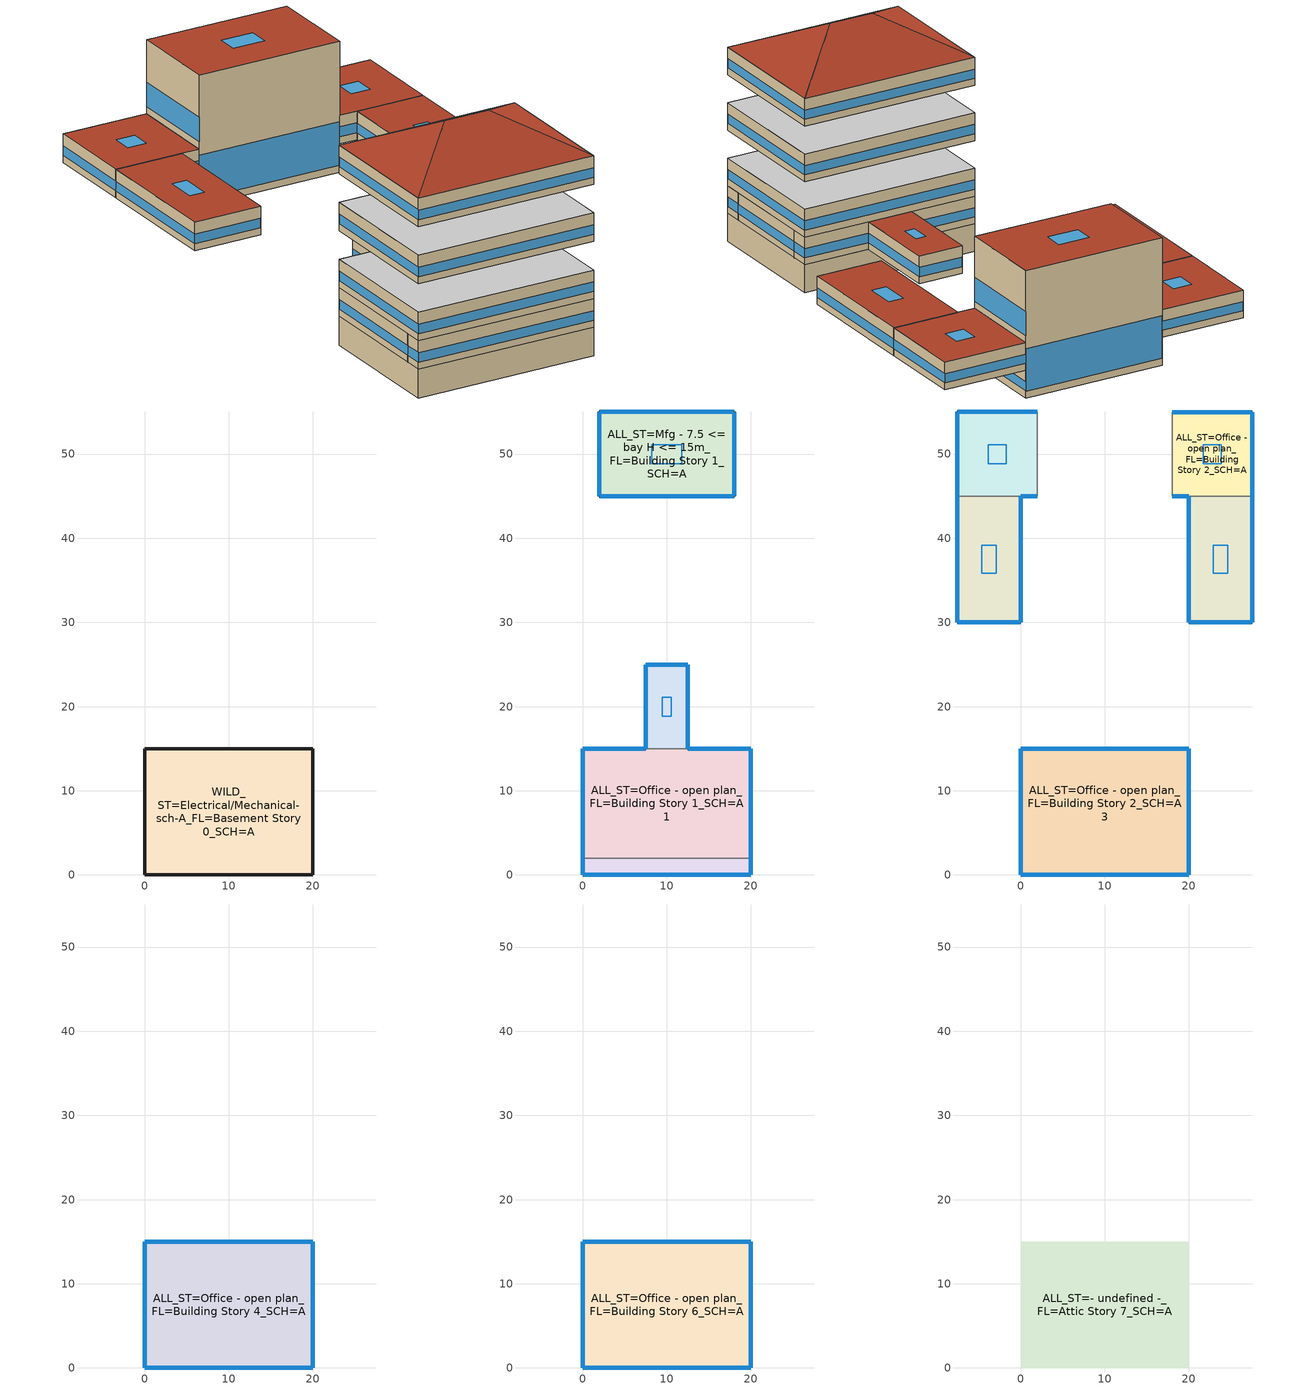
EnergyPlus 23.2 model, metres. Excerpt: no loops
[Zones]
WILD_ST=Electrical/Mechanical-sch-A_FL=Basement Story 0_SCH=A
 floor foundation (BTAP-Grnd-Floor-Mass:U-0.757_std): 20,15 20,0 0,0 0,15 z-3.05
 wall foundation (BTAP-Grnd-Wall-Mass:U-0.284_std): 0,0 20,0 20,15 0,15 0,0 z-3.05:0
ALL_ST=Mfg - 7.5 <= bay H <= 15m_FL=Building Story 1_SCH=A
 floor foundation (BTAP-Grnd-Floor-Mass:U-0.757_std): 18,55 18,45 2,45 2,55 z0
 wall outside (BTAP-Ext-Wall-Mass:U-0.21): 2,45 18,45 / 18,55 2,55 z0:14; 2,55 2,45 / 18,45 18,55 z0:3.05; 2,55 2,45 / 18,45 18,55 z6.1:14
 wall to ALL_ST=Office - open plan_FL=Building Story 2_SCH=A 1 (BTAP-Int-Wall): 2,55 2,45 z3.05:6.1
 wall to ALL_ST=Office - open plan_FL=Building Story 2_SCH=A (BTAP-Int-Wall): 18,45 18,55 z3.05:6.1
 window (BTAP-Ext-FixedWindow:U=0.220 SHGC=0.600): 2.03,45 17.97,45 / 17.97,55 2.03,55 z0.76:5.44; 2,54.97 2,45.03 / 18,45.03 18,54.97 z0.76:1.78; 2,54.97 2,45.03 / 18,45.03 18,54.97 z6.86:9.5
 roof outside (BTAP-Ext-Roof-Metal:U-0.162): 18,45 18,55 2,55 2,45 z14
 skylight (BTAP-Ext-Skylights:U=0.220 SHGC=0.600): 11.79,48.88 11.79,51.12 8.21,51.12 8.21,48.88 z14
ALL_ST=Office - open plan_FL=Building Story 1_SCH=A
 floor foundation (BTAP-Grnd-Floor-Mass:U-0.757_std): 12.5,25 12.5,15 7.5,15 7.5,25 z0
 wall outside (BTAP-Ext-Wall-Mass:U-0.21): 12.5,15 12.5,25 7.5,25 7.5,15 z0:3.05
 wall to ALL_ST=Office - open plan_FL=Building Story 1_SCH=A 1 (BTAP-Int-Wall): 7.5,15 12.5,15 z0:3.05
 window (BTAP-Ext-FixedWindow:U=0.220 SHGC=0.600): 12.5,15.03 12.5,24.97 / 7.5,24.97 7.5,15.03 z0.76:1.78; 12.47,25 7.53,25 z0.76:1.79
 roof outside (BTAP-Ext-Roof-Metal:U-0.162): 12.5,15 12.5,25 7.5,25 7.5,15 z3.05
 skylight (BTAP-Ext-Skylights:U=0.220 SHGC=0.600): 10.56,18.88 10.56,21.12 9.44,21.12 9.44,18.88 z3.05
ALL_ST=Office - open plan_FL=Building Story 1_SCH=A 1
 floor to WILD_ST=Electrical/Mechanical-sch-A_FL=Basement Story 0_SCH=A (BTAP-Int-Floor): 20,15 20,2 0,2 0,15 z0
 wall outside (BTAP-Ext-Wall-Mass:U-0.21): 7.5,15 0,15 0,2 / 20,2 20,13 20,15 12.5,15 z0:3.05
 wall to WILD_ST=Corr. < 2.4m wide-sch-A_FL=Building Story 1_SCH=A (BTAP-Int-Wall): 0,2 20,2 z0:3.05
 window (BTAP-Ext-FixedWindow:U=0.220 SHGC=0.600): 19.97,15 12.53,15 / 7.47,15 0.03,15 / 0,14.97 0,2.03 / 20,2.03 20,12.97 z0.76:1.78; 20,13.03 20,14.97 z0.76:1.8
WILD_ST=Corr. < 2.4m wide-sch-A_FL=Building Story 1_SCH=A
 floor to WILD_ST=Electrical/Mechanical-sch-A_FL=Basement Story 0_SCH=A (BTAP-Int-Floor): 20,2 20,0 0,0 0,2 z0
 wall outside (BTAP-Ext-Wall-Mass:U-0.21): 0,2 0,0 20,0 20,2 z0:3.05
 window (BTAP-Ext-FixedWindow:U=0.220 SHGC=0.600): 0,1.97 0,0.03 / 20,0.03 20,1.97 z0.76:1.8; 0.03,0 19.97,0 z0.76:1.78
ALL_ST=Office - open plan_FL=Building Story 2_SCH=A
 floor outside (BTAP-Ext-Floor-Mass:U-0.162): 27.5,55 27.5,45 18,45 18,55 z3.05
 wall outside (BTAP-Ext-Wall-Mass:U-0.21): 27.5,45 27.5,55 18,55 / 18,45 20,45 z3.05:6.1
 wall to ALL_ST=Office - open plan_FL=Building Story 2_SCH=A 2 (BTAP-Int-Wall): 20,45 27.5,45 z3.05:6.1
 window (BTAP-Ext-FixedWindow:U=0.220 SHGC=0.600): 27.5,45.03 27.5,54.97 / 27.47,55 18.03,55 z3.81:4.83; 18.03,45 19.97,45 z3.81:4.85
 roof outside (BTAP-Ext-Roof-Metal:U-0.162): 27.5,45 27.5,55 18,55 18,45 z6.1
 skylight (BTAP-Ext-Skylights:U=0.220 SHGC=0.600): 23.81,48.88 23.81,51.12 21.69,51.12 21.69,48.88 z6.1
ALL_ST=Office - open plan_FL=Building Story 2_SCH=A 1
 floor outside (BTAP-Ext-Floor-Mass:U-0.162): 2,55 2,45 -7.5,45 -7.5,55 z3.05
 wall outside (BTAP-Ext-Wall-Mass:U-0.21): 2,55 -7.5,55 -7.5,45 / 0,45 2,45 z3.05:6.1
 wall to ALL_ST=Office - open plan_FL=Building Story 2_SCH=A 2 (BTAP-Int-Wall): -7.5,45 0,45 z3.05:6.1
 window (BTAP-Ext-FixedWindow:U=0.220 SHGC=0.600): -7.5,54.97 -7.5,45.03 / 1.97,55 -7.47,55 z3.81:4.83; 0.03,45 1.97,45 z3.81:4.85
 roof outside (BTAP-Ext-Roof-Metal:U-0.162): 2,45 2,55 -7.5,55 -7.5,45 z6.1
 skylight (BTAP-Ext-Skylights:U=0.220 SHGC=0.600): -1.69,48.88 -1.69,51.12 -3.81,51.12 -3.81,48.88 z6.1
ALL_ST=Office - open plan_FL=Building Story 2_SCH=A 2
 floor outside (BTAP-Ext-Floor-Mass:U-0.162): 27.5,45 27.5,30 20,30 20,45 z3.05; 0,45 0,30 -7.5,30 -7.5,45 z3.05
 wall outside (BTAP-Ext-Wall-Mass:U-0.21): 20,45 20,30 27.5,30 27.5,45 / -7.5,45 -7.5,30 0,30 0,45 z3.05:6.1
 window (BTAP-Ext-FixedWindow:U=0.220 SHGC=0.600): 27.5,30.03 27.5,44.97 / 20.03,30 27.47,30 / 20,44.97 20,30.03 / -7.5,44.97 -7.5,30.03 / 0,30.03 0,44.97 / -7.47,30 -0.03,30 z3.81:4.83
 roof outside (BTAP-Ext-Roof-Metal:U-0.162): 27.5,30 27.5,45 20,45 20,30 z6.1; 0,30 0,45 -7.5,45 -7.5,30 z6.1
 skylight (BTAP-Ext-Skylights:U=0.220 SHGC=0.600): 24.59,35.82 24.59,39.18 22.91,39.18 22.91,35.82 z6.1; -2.91,35.82 -2.91,39.18 -4.59,39.18 -4.59,35.82 z6.1
ALL_ST=Office - open plan_FL=Building Story 2_SCH=A 3
 floor to ALL_ST=Office - open plan_FL=Building Story 1_SCH=A 1 (BTAP-Int-Floor): 20,15 20,2 0,2 0,15 z3.05
 floor to WILD_ST=Corr. < 2.4m wide-sch-A_FL=Building Story 1_SCH=A (BTAP-Int-Floor): 20,2 20,0 0,0 0,2 z3.05
 wall outside (BTAP-Ext-Wall-Mass:U-0.21): 20,0 20,15 0,15 0,0 20,0 z3.05:6.1
 window (BTAP-Ext-FixedWindow:U=0.220 SHGC=0.600): 20,0.03 20,14.97 / 0.03,0 19.97,0 / 0,14.97 0,0.03 / 19.97,15 0.03,15 z3.81:4.83
 ceiling adiabatic (BTAP-Int-Wall): 20,0 20,15 0,15 0,0 z6.1
ALL_ST=Office - open plan_FL=Building Story 4_SCH=A
 floor adiabatic (BTAP-Int-Wall): 20,15 20,0 0,0 0,15 z9.15
 wall outside (BTAP-Ext-Wall-Mass:U-0.21): 0,15 0,0 20,0 20,15 0,15 z9.15:12.19
 window (BTAP-Ext-FixedWindow:U=0.220 SHGC=0.600): 0,14.97 0,0.03 / 19.97,15 0.03,15 / 20,0.03 20,14.97 / 0.03,0 19.97,0 z9.91:10.93
 ceiling adiabatic (BTAP-Int-Wall): 20,0 20,15 0,15 0,0 z12.19
ALL_ST=Office - open plan_FL=Building Story 6_SCH=A
 floor adiabatic (BTAP-Int-Wall): 20,15 20,0 0,0 0,15 z15.25
 wall outside (BTAP-Ext-Wall-Mass:U-0.21): 0,0 20,0 20,15 0,15 0,0 z15.25:18.29
 window (BTAP-Ext-FixedWindow:U=0.220 SHGC=0.600): 0.03,0 19.97,0 / 0,14.97 0,0.03 / 19.97,15 0.03,15 / 20,0.03 20,14.97 z16.01:17.03
ALL_ST=- undefined -_FL=Attic Story 7_SCH=A
 floor to ALL_ST=Office - open plan_FL=Building Story 6_SCH=A (BTAP-Int-Floor): 20,15 20,0 0,0 0,15 z18.29
 roof outside (BTAP-Ext-Roof-Metal:U-0.162): 12.5,7.5,22.04 20,15,18.29 0,15,18.29 7.5,7.5,22.04; 7.5,7.5,22.04 0,15,18.29 0,0,18.29; 7.5,7.5,22.04 0,0,18.29 20,0,18.29 12.5,7.5,22.04; 12.5,7.5,22.04 20,0,18.29 20,15,18.29
[Building]
edgeCaseGeom_simplified
[Site:Location]
Calgary Intl AP_AB_CAN: Latitude {deg}=51.11; Longitude {deg}=-114.02; Time Zone {hr}=-7; Elevation {m}=1084.1
[Site:GroundTemperature:Deep]
4, 1.3, -0.4, -0.9, 0.1, 2.3, 5.2, 8, 9.9, 10.3, 9.2, 7
[Site:GroundTemperature:FCfactorMethod]
January Ground Temperature {C}=5.5; February Ground Temperature {C}=-2; March Ground Temperature {C}=-7.6; April Ground Temperature {C}=-6.3; May Ground Temperature {C}=-6.6; June Ground Temperature {C}=-0.3; July Ground Temperature {C}=4.9; August Ground Temperature {C}=10.2; September Ground Temperature {C}=13.8; October Ground Temperature {C}=17; November Ground Temperature {C}=16.6; December Ground Temperature {C}=11.1
[Site:GroundTemperature:Shallow]
-1.6, -5.4, -6.4, -5.5, -0.4, 5.3, 10.8, 14.7, 15.8, 14, 9.5, 4
[Site:WaterMainsTemperature]
Calculation Method=Correlation; Annual Average Outdoor Air Temperature {C}=4.69167; Maximum Difference In Monthly Average Outdoor Air Temperatures {deltaC}=24.6
[SizingPeriod:DesignDay] Day of Month=21; Dry-Bulb Temperature Range Modifier Type=DefaultMultipliers; Humidity Condition Type=Wetbulb; Barometric Pressure {Pa}=88961; Rain Indicator=No; Snow Indicator=No; Daylight Saving Time Indicator=No; Begin Environment Reset Mode=FullResetAtBeginEnvironment
Name | Month | Day Type | Maximum Dry-Bulb Temperature {C} | Daily Dry-Bulb Temperature Range {deltaC} | Wetbulb or DewPoint at Maximum Dry-Bulb {C} | Wind Speed {m/s} | Wind Direction {deg} | Solar Model Indicator | ASHRAE Clear Sky Optical Depth for Beam Irradiance (taub) | ASHRAE Clear Sky Optical Depth for Diffuse Irradiance (taud) | Sky Clearness
Calgary Intl AP Ann Clg .4% Condns DB=>MWB | 7 | SummerDesignDay | 28.8 | 12.3 | 16 | 4.5 | 160 | ASHRAETau | 0.34 | 2.419
Calgary Intl AP Ann Clg .4% Condns WB=>MDB | 7 | SummerDesignDay | 25.5 | 12.3 | 17.8 | 4.5 | 160 | ASHRAETau | 0.34 | 2.419
Calgary Intl AP Ann Htg 99.6% Condns DB | 1 | WinterDesignDay | -27.7 | 0 | -27.7 | 2.7 | 200 | ASHRAEClearSky |  |  | 0
[Material] Thermal Absorptance=0.9
Name | Roughness | Thickness {m} | Conductivity {W/m-K} | Density {kg/m3} | Specific Heat {J/kg-K} | Solar Absorptance | Visible Absorptance
1/2IN Gypsum 1 | Smooth | 0.0127 | 0.16 | 784.9 | 830 | 0.4 | 0.4
100mm Normalweight concrete floor 1 | MediumSmooth | 0.1016 | 2.31 | 2322 | 832 | 0.7 | 0.7
1IN Stucco 1 | Smooth | 0.0253 | 0.6918 | 1858 | 837 | 0.7 | 0.92
4 in. Normalweight Concrete Floor 1 | MediumRough | 0.1016 | 2.31 | 2322 | 832 | 0.7 | 0.7
6 in. Normalweight Concrete Floor 1; 6 in. Normalweight Concrete Floor 2 | MediumRough | 0.1524 | 2.31 | 2322 | 832 | 0.7 | 0.7
8IN CONCRETE HW RefBldg 1 | Rough | 0.2032 | 1.311 | 2240 | 836.8 | 0.7 | 0.7
Expanded Polystyrene | MediumSmooth | 0.0363959 | 0.029 | 29 | 1210 | 0.7 | 0.7
Expanded Polystyrene 1 | MediumSmooth | 0.100199 | 0.029 | 29 | 1210 | 0.7 | 0.7
G01 13mm gypsum board 1 | Smooth | 0.0127 | 0.16 | 800 | 1090 | 0.7 | 0.5
Metal Roof Surface 1 | Smooth | 0.0008 | 45.28 | 7824 | 500 | 0.7 | 0.7
[Material:NoMass] Roughness=Smooth; Thermal Absorptance=0.9; Solar Absorptance=0.7
Name | Thermal Resistance {m2-K/W} | Visible Absorptance
Typical Carpet Pad; Typical Carpet Pad 1 | 0.21648 | 0.8
Typical Insulation 1 | 5.91238 | 0.7
Typical Insulation 2 | 4.49096 | 0.7
Typical Insulation 3 | 6.17282 | 0.7
[WindowMaterial:SimpleGlazingSystem]
SimpleGlazing:U=0.220 SHGC=0.600: U-Factor {W/m2-K}=2.2; Solar Heat Gain Coefficient=0.6; Visible Transmittance=0.21
[Construction]
BTAP-Ext-FixedWindow:U=0.220 SHGC=0.600; BTAP-Ext-Skylights:U=0.220 SHGC=0.600: SimpleGlazing:U=0.220 SHGC=0.600
BTAP-Ext-Floor-Mass:U-0.162: Typical Insulation 1, 4 in. Normalweight Concrete Floor 1, Typical Carpet Pad 1
BTAP-Ext-Roof-Metal:U-0.162: Metal Roof Surface 1, Typical Insulation 3
BTAP-Ext-Wall-Mass:U-0.21: 1IN Stucco 1, 8IN CONCRETE HW RefBldg 1, Typical Insulation 2, 1/2IN Gypsum 1
BTAP-Grnd-Floor-Mass:U-0.757_std: 6 in. Normalweight Concrete Floor 1, Expanded Polystyrene
BTAP-Grnd-Wall-Mass:U-0.284_std: 6 in. Normalweight Concrete Floor 2, Expanded Polystyrene 1
BTAP-Int-Floor: 100mm Normalweight concrete floor 1, Typical Carpet Pad
BTAP-Int-Wall: G01 13mm gypsum board 1, G01 13mm gypsum board 1
[Zone] Part of Total Floor Area=Yes
Name | Multiplier
ALL_ST=- undefined -_FL=Attic Story 7_SCH=A; ALL_ST=Mfg - 7.5 <= bay H <= 15m_FL=Building Story 1_SCH=A; ALL_ST=Office - open plan_FL=Building Story 1_SCH=A; ALL_ST=Office - open plan_FL=Building Story 1_SCH=A 1; ALL_ST=Office - open plan_FL=Building Story 2_SCH=A; ALL_ST=Office - open plan_FL=Building Story 2_SCH=A 1; ALL_ST=Office - open plan_FL=Building Story 2_SCH=A 2; ALL_ST=Office - open plan_FL=Building Story 2_SCH=A 3; ALL_ST=Office - open plan_FL=Building Story 6_SCH=A; WILD_ST=Corr. < 2.4m wide-sch-A_FL=Building Story 1_SCH=A; WILD_ST=Electrical/Mechanical-sch-A_FL=Basement Story 0_SCH=A | 1
ALL_ST=Office - open plan_FL=Building Story 4_SCH=A | 3
[Space]
Name | Zone | Volume {m3} | Space Type
Attic | ALL_ST=- undefined -_FL=Attic Story 7_SCH=A | 421.875 | Space Function - undefined -
IntermediateBay | ALL_ST=Mfg - 7.5 <= bay H <= 15m_FL=Building Story 1_SCH=A | 2240 | Space Function Mfg - 7.5 <= bay H <= 15m
FirstFloor_Breezeway | ALL_ST=Office - open plan_FL=Building Story 1_SCH=A | 152.4 | Space Function Office - open plan
FirstFloor_Core_Southwest | ALL_ST=Office - open plan_FL=Building Story 1_SCH=A 1 | 792.48 | Space Function Office - open plan
SecondFloor_Perimeter_Northeast | ALL_ST=Office - open plan_FL=Building Story 2_SCH=A | 289.56 | Space Function Office - open plan
SecondFloor_Perimeter_Northwest | ALL_ST=Office - open plan_FL=Building Story 2_SCH=A 1 | 289.56 | Space Function Office - open plan
SecondFloor_Perimeter_Southeast; SecondFloor_Perimeter_Southwest | ALL_ST=Office - open plan_FL=Building Story 2_SCH=A 2 | 342.9 | Space Function Office - open plan
SecondFloorEast | ALL_ST=Office - open plan_FL=Building Story 2_SCH=A 3 | 914.4 | Space Function Office - open plan
FourthFloor | ALL_ST=Office - open plan_FL=Building Story 4_SCH=A | 914.4 | Space Function Office - open plan
SixthFloor | ALL_ST=Office - open plan_FL=Building Story 6_SCH=A | 914.4 | Space Function Office - open plan
FirstFloor_Hallway_Southwest | WILD_ST=Corr. < 2.4m wide-sch-A_FL=Building Story 1_SCH=A | 121.92 | Space Function Corr. < 2.4m wide-sch-A
Basement | WILD_ST=Electrical/Mechanical-sch-A_FL=Basement Story 0_SCH=A | 914.4 | Space Function Electrical/Mechanical-sch-A
[SpaceList]
Space Function - undefined -: Attic
Space Function Mfg - 7.5 <= bay H <= 15m: IntermediateBay
Space Function Office - open plan: FirstFloor_Core_Southwest, FourthFloor, SixthFloor, FirstFloor_Breezeway, SecondFloorEast, SecondFloor_Perimeter_Southwest, SecondFloor_Perimeter_Southeast, SecondFloor_Perimeter_Northwest, SecondFloor_Perimeter_Northeast
Space Function Corr. < 2.4m wide-sch-A: FirstFloor_Hallway_Southwest
Space Function Electrical/Mechanical-sch-A: Basement
[ZoneInfiltration:DesignFlowRate] Schedule=Always On Discrete; Design Flow Rate Calculation Method=Flow/ExteriorArea; Constant Term Coefficient=0; Temperature Term Coefficient=0; Velocity Term Coefficient=0.224; Velocity Squared Term Coefficient=0
Name | Zone or ZoneList or Space or SpaceList | Flow Rate per Exterior Surface Area {m3/s-m2}
Attic Infiltration | Attic | 0.00025
IntermediateBay Infiltration | IntermediateBay | 0.00025
FirstFloor_Breezeway Infiltration | FirstFloor_Breezeway | 0.00025
FirstFloor_Core_Southwest Infiltration | FirstFloor_Core_Southwest | 0.00025
SecondFloor_Perimeter_Northeast Infiltration | SecondFloor_Perimeter_Northeast | 0.000157057
SecondFloor_Perimeter_Northwest Infiltration | SecondFloor_Perimeter_Northwest | 0.000157057
SecondFloor_Perimeter_Southeast Infiltration | SecondFloor_Perimeter_Southeast | 0.000167109
SecondFloor_Perimeter_Southwest Infiltration | SecondFloor_Perimeter_Southwest | 0.000167109
SecondFloorEast Infiltration | SecondFloorEast | 0.00025
FourthFloor Infiltration | FourthFloor | 0.00025
SixthFloor Infiltration | SixthFloor | 0.00025
FirstFloor_Hallway_Southwest Infiltration | FirstFloor_Hallway_Southwest | 0.00025
[Lights] Schedule=NECB-A-Lighting; Design Level Calculation Method=Watts/Area; Fraction Radiant=0.5; Fraction Visible=0.2; Fraction Replaceable=1
Name | Zone or ZoneList or Space or SpaceList | Watts per Zone Floor Area {W/m2}
Space Function Mfg - 7.5 <= bay H <= 15m Lights | Space Function Mfg - 7.5 <= bay H <= 15m | 13.1999
Space Function Office - open plan Lights | Space Function Office - open plan | 10.9999
Space Function Corr. < 2.4m wide-sch-A Lights | Space Function Corr. < 2.4m wide-sch-A | 8.39993
Space Function Electrical/Mechanical-sch-A Lights | Space Function Electrical/Mechanical-sch-A | 13.2999
[People] Number of People Schedule=NECB-A-Occupancy; Number of People Calculation Method=People/Area; Fraction Radiant=0.3; Activity Level Schedule=NECB-Activity; Work Efficiency Schedule=Work Efficiency Schedule; Clothing Insulation Schedule=Clothing Schedule; Air Velocity Schedule=Air Velocity Schedule
Name | Zone or ZoneList or Space or SpaceList | People per Floor Area {person/m2}
Space Function Mfg - 7.5 <= bay H <= 15m People | Space Function Mfg - 7.5 <= bay H <= 15m | 0.0333681
Space Function Office - open plan People | Space Function Office - open plan | 0.0500522
Space Function Corr. < 2.4m wide-sch-A People | Space Function Corr. < 2.4m wide-sch-A | 0.0100104
Space Function Electrical/Mechanical-sch-A People | Space Function Electrical/Mechanical-sch-A | 0.0049514
[ElectricEquipment] Schedule=NECB-A-Electric-Equipment; Design Level Calculation Method=Watts/Area; Fraction Radiant=0.5
Name | Zone or ZoneList or Space or SpaceList | Watts per Zone Floor Area {W/m2}
Space Function Mfg - 7.5 <= bay H <= 15m Elec Equip | Space Function Mfg - 7.5 <= bay H <= 15m | 9.99992
Space Function Office - open plan Elec Equip | Space Function Office - open plan | 7.49994
Space Function Electrical/Mechanical-sch-A Elec Equip | Space Function Electrical/Mechanical-sch-A | 0.999992
[SurfaceProperty:ExposedFoundationPerimeter] Exposed Perimeter Calculation Method=TotalExposedPerimeter
Name | Total Exposed Perimeter {m}
Surface 125 | 52
Surface 87 | 25
Surface 1 | 70
[AvailabilityManager:NightCycle] Applicability Schedule=Always On Discrete; Control Type=CycleOnAny; Thermostat Tolerance {deltaC}=1; Cycling Run Time Control Type=FixedRunTime; Cycling Run Time {s}=3600
Name | Fan Schedule
Availability Manager Night Cycle 1 | sys_3|mixed|shr>none|sc>dx|sh>c-e|ssf>cv|zh>b-e|zc>none|srf>none| Occ Sch
Availability Manager Night Cycle 2 | sys_4|mixed|shr>none|sc>dx|sh>c-e|ssf>cv|zh>b-e|zc>none|srf>none| Occ Sch
Availability Manager Night Cycle 3 | sys_6|mixed|shr>none|sh>c-e|sc>c-chw|ssf>vv|zh>b-e|zc>none|srf>vv| Occ Sch
Availability Manager Night Cycle 4 | sys_6|mixed|shr>none|sh>c-e|sc>c-chw|ssf>vv|zh>b-e|zc>none|srf>vv| 1 Occ Sch
Availability Manager Night Cycle 5 | sys_6|mixed|shr>none|sh>c-e|sc>c-chw|ssf>vv|zh>b-e|zc>none|srf>vv| 2 Occ Sch
Availability Manager Night Cycle 6 | sys_6|mixed|shr>none|sh>c-e|sc>c-chw|ssf>vv|zh>b-e|zc>none|srf>vv| 3 Occ Sch
[AvailabilityManager:Scheduled] Schedule=Always On Discrete
Air Loop HVAC Outdoor Air System 6 Availability Manager; Air Loop HVAC Outdoor Air System 1 Availability Manager; Air Loop HVAC Outdoor Air System 2 Availability Manager; Air Loop HVAC Outdoor Air System 3 Availability Manager; Air Loop HVAC Outdoor Air System 4 Availability Manager; Air Loop HVAC Outdoor Air System 5 Availability Manager
[Foundation:Kiva]
Bldg Kiva Foundation: Wall Height Above Grade {m}=0; Wall Depth Below Slab {m}=0
[Foundation:Kiva:Settings]
Soil Conductivity {W/m-K}=1.73; Soil Density {kg/m3}=1842; Soil Specific Heat {J/kg-K}=419; Ground Solar Absorptivity=0.9; Ground Thermal Absorptivity=0.9; Ground Surface Roughness {m}=0.03; Far-Field Width {m}=40; Deep-Ground Boundary Condition=Autoselect; Deep-Ground Depth {m}=Autocalculate; Minimum Cell Dimension {m}=0.02; Maximum Cell Growth Coefficient=1.5; Simulation Timestep=Hourly
[Schedule:Day:Interval]
NECB-A-Lighting Sun|Hol Day; NECB-A-Lighting Sat Day: No, 24:00, 0.05
NECB-A-Lighting Default|Wkdy Day; NECB-A-Lighting Default: No, 07:00, 0.05, 08:00, 0.3, 09:00, 0.8, 17:00, 0.9, 18:00, 0.8, 19:00, 0.5, 21:00, 0.3, 23:00, 0.1, 24:00, 0.05
NECB-A-Occupancy Sun|Hol Day; NECB-A-Occupancy Sat Day; Work Efficiency Schedule Default; Schedule Day 37; Schedule Day 39; Schedule Day 40; Schedule Day 41; Schedule Day 42; Schedule Day 38: No, 24:00, 0
NECB-A-Occupancy Default|Wkdy Day; NECB-A-Occupancy Default: No, 07:00, 0, 08:00, 0.1, 09:00, 0.7, 12:00, 0.9, 14:00, 0.5, 17:00, 0.9, 18:00, 0.7, 19:00, 0.3, 23:00, 0.1, 24:00, 0
NECB-Activity Default; NECB-Activity Summer Design Day; NECB-Activity Winter Design Day: No, 24:00, 130
Clothing Schedule Default Winter Clothes; sys_3|mixed|shr>none|sc>dx|sh>c-e|ssf>cv|zh>b-e|zc>none|srf>none| Occ Sch Summer Design Day; sys_3|mixed|shr>none|sc>dx|sh>c-e|ssf>cv|zh>b-e|zc>none|srf>none| Occ Sch Winter Design Day; sys_6|mixed|shr>none|sh>c-e|sc>c-chw|ssf>vv|zh>b-e|zc>none|srf>vv| Occ Sch Summer Design Day; sys_6|mixed|shr>none|sh>c-e|sc>c-chw|ssf>vv|zh>b-e|zc>none|srf>vv| Occ Sch Winter Design Day; sys_6|mixed|shr>none|sh>c-e|sc>c-chw|ssf>vv|zh>b-e|zc>none|srf>vv| 1 Occ Sch Summer Design Day; sys_6|mixed|shr>none|sh>c-e|sc>c-chw|ssf>vv|zh>b-e|zc>none|srf>vv| 1 Occ Sch Winter Design Day; sys_6|mixed|shr>none|sh>c-e|sc>c-chw|ssf>vv|zh>b-e|zc>none|srf>vv| 2 Occ Sch Summer Design Day; sys_6|mixed|shr>none|sh>c-e|sc>c-chw|ssf>vv|zh>b-e|zc>none|srf>vv| 2 Occ Sch Winter Design Day; sys_6|mixed|shr>none|sh>c-e|sc>c-chw|ssf>vv|zh>b-e|zc>none|srf>vv| 3 Occ Sch Summer Design Day; sys_6|mixed|shr>none|sh>c-e|sc>c-chw|ssf>vv|zh>b-e|zc>none|srf>vv| 3 Occ Sch Winter Design Day; sys_4|mixed|shr>none|sc>dx|sh>c-e|ssf>cv|zh>b-e|zc>none|srf>none| Occ Sch Summer Design Day; sys_4|mixed|shr>none|sc>dx|sh>c-e|ssf>cv|zh>b-e|zc>none|srf>none| Occ Sch Winter Design Day: No, 24:00, 1
Air Velocity Schedule Default; NECB-A-Electric-Equipment Sun|Hol Day; NECB-A-Electric-Equipment Sat Day: No, 24:00, 0.2
NECB-A-Electric-Equipment Default|Wkdy Day; NECB-A-Electric-Equipment Default: No, 07:00, 0.2, 08:00, 0.3, 09:00, 0.8, 18:00, 0.9, 19:00, 0.5, 21:00, 0.3, 24:00, 0.2
sys_3|mixed|shr>none|sc>dx|sh>c-e|ssf>cv|zh>b-e|zc>none|srf>none| Occ Sch Default; sys_6|mixed|shr>none|sh>c-e|sc>c-chw|ssf>vv|zh>b-e|zc>none|srf>vv| Occ Sch Default; sys_6|mixed|shr>none|sh>c-e|sc>c-chw|ssf>vv|zh>b-e|zc>none|srf>vv| 1 Occ Sch Default; sys_6|mixed|shr>none|sh>c-e|sc>c-chw|ssf>vv|zh>b-e|zc>none|srf>vv| 2 Occ Sch Default; sys_6|mixed|shr>none|sh>c-e|sc>c-chw|ssf>vv|zh>b-e|zc>none|srf>vv| 3 Occ Sch Default; sys_4|mixed|shr>none|sc>dx|sh>c-e|ssf>cv|zh>b-e|zc>none|srf>none| Occ Sch Default: No, 08:00, 0, 19:00, 1, 24:00, 0
[Schedule:Week:Daily]
NECB-A-Lighting Week Rule - Jan1-Dec31: NECB-A-Lighting Sun|Hol Day, NECB-A-Lighting Default|Wkdy Day, NECB-A-Lighting Default|Wkdy Day, NECB-A-Lighting Default|Wkdy Day, NECB-A-Lighting Default|Wkdy Day, NECB-A-Lighting Default|Wkdy Day, NECB-A-Lighting Sat Day, NECB-A-Lighting Default, NECB-A-Lighting Default, NECB-A-Lighting Default, NECB-A-Lighting Default, NECB-A-Lighting Default
NECB-A-Occupancy Week Rule - Jan1-Dec31: NECB-A-Occupancy Sun|Hol Day, NECB-A-Occupancy Default|Wkdy Day, NECB-A-Occupancy Default|Wkdy Day, NECB-A-Occupancy Default|Wkdy Day, NECB-A-Occupancy Default|Wkdy Day, NECB-A-Occupancy Default|Wkdy Day, NECB-A-Occupancy Sat Day, NECB-A-Occupancy Default, NECB-A-Occupancy Default, NECB-A-Occupancy Default, NECB-A-Occupancy Default, NECB-A-Occupancy Default
NECB-Activity Week Rule - Jan1-Dec31: NECB-Activity Default, NECB-Activity Default, NECB-Activity Default, NECB-Activity Default, NECB-Activity Default, NECB-Activity Default, NECB-Activity Default, NECB-Activity Default, NECB-Activity Summer Design Day, NECB-Activity Winter Design Day, NECB-Activity Default, NECB-Activity Default
Work Efficiency Schedule Week Rule - Jan1-Dec31: Work Efficiency Schedule Default, Work Efficiency Schedule Default, Work Efficiency Schedule Default, Work Efficiency Schedule Default, Work Efficiency Schedule Default, Work Efficiency Schedule Default, Work Efficiency Schedule Default, Work Efficiency Schedule Default, Work Efficiency Schedule Default, Work Efficiency Schedule Default, Work Efficiency Schedule Default, Work Efficiency Schedule Default
Clothing Schedule Week Rule - Jan1-Dec31: Clothing Schedule Default Winter Clothes, Clothing Schedule Default Winter Clothes, Clothing Schedule Default Winter Clothes, Clothing Schedule Default Winter Clothes, Clothing Schedule Default Winter Clothes, Clothing Schedule Default Winter Clothes, Clothing Schedule Default Winter Clothes, Clothing Schedule Default Winter Clothes, Clothing Schedule Default Winter Clothes, Clothing Schedule Default Winter Clothes, Clothing Schedule Default Winter Clothes, Clothing Schedule Default Winter Clothes
Air Velocity Schedule Week Rule - Jan1-Dec31: Air Velocity Schedule Default, Air Velocity Schedule Default, Air Velocity Schedule Default, Air Velocity Schedule Default, Air Velocity Schedule Default, Air Velocity Schedule Default, Air Velocity Schedule Default, Air Velocity Schedule Default, Air Velocity Schedule Default, Air Velocity Schedule Default, Air Velocity Schedule Default, Air Velocity Schedule Default
NECB-A-Electric-Equipment Week Rule - Jan1-Dec31: NECB-A-Electric-Equipment Sun|Hol Day, NECB-A-Electric-Equipment Default|Wkdy Day, NECB-A-Electric-Equipment Default|Wkdy Day, NECB-A-Electric-Equipment Default|Wkdy Day, NECB-A-Electric-Equipment Default|Wkdy Day, NECB-A-Electric-Equipment Default|Wkdy Day, NECB-A-Electric-Equipment Sat Day, NECB-A-Electric-Equipment Default, NECB-A-Electric-Equipment Default, NECB-A-Electric-Equipment Default, NECB-A-Electric-Equipment Default, NECB-A-Electric-Equipment Default
sys_3|mixed|shr>none|sc>dx|sh>c-e|ssf>cv|zh>b-e|zc>none|srf>none| Occ Sch Week Rule - Jan1-Dec31: Schedule Day 37, sys_3|mixed|shr>none|sc>dx|sh>c-e|ssf>cv|zh>b-e|zc>none|srf>none| Occ Sch Default, sys_3|mixed|shr>none|sc>dx|sh>c-e|ssf>cv|zh>b-e|zc>none|srf>none| Occ Sch Default, sys_3|mixed|shr>none|sc>dx|sh>c-e|ssf>cv|zh>b-e|zc>none|srf>none| Occ Sch Default, sys_3|mixed|shr>none|sc>dx|sh>c-e|ssf>cv|zh>b-e|zc>none|srf>none| Occ Sch Default, sys_3|mixed|shr>none|sc>dx|sh>c-e|ssf>cv|zh>b-e|zc>none|srf>none| Occ Sch Default, Schedule Day 37, sys_3|mixed|shr>none|sc>dx|sh>c-e|ssf>cv|zh>b-e|zc>none|srf>none| Occ Sch Default, sys_3|mixed|shr>none|sc>dx|sh>c-e|ssf>cv|zh>b-e|zc>none|srf>none| Occ Sch Summer Design Day, sys_3|mixed|shr>none|sc>dx|sh>c-e|ssf>cv|zh>b-e|zc>none|srf>none| Occ Sch Winter Design Day, sys_3|mixed|shr>none|sc>dx|sh>c-e|ssf>cv|zh>b-e|zc>none|srf>none| Occ Sch Default, sys_3|mixed|shr>none|sc>dx|sh>c-e|ssf>cv|zh>b-e|zc>none|srf>none| Occ Sch Default
sys_6|mixed|shr>none|sh>c-e|sc>c-chw|ssf>vv|zh>b-e|zc>none|srf>vv| Occ Sch Week Rule - Jan1-Dec31: Schedule Day 39, sys_6|mixed|shr>none|sh>c-e|sc>c-chw|ssf>vv|zh>b-e|zc>none|srf>vv| Occ Sch Default, sys_6|mixed|shr>none|sh>c-e|sc>c-chw|ssf>vv|zh>b-e|zc>none|srf>vv| Occ Sch Default, sys_6|mixed|shr>none|sh>c-e|sc>c-chw|ssf>vv|zh>b-e|zc>none|srf>vv| Occ Sch Default, sys_6|mixed|shr>none|sh>c-e|sc>c-chw|ssf>vv|zh>b-e|zc>none|srf>vv| Occ Sch Default, sys_6|mixed|shr>none|sh>c-e|sc>c-chw|ssf>vv|zh>b-e|zc>none|srf>vv| Occ Sch Default, Schedule Day 39, sys_6|mixed|shr>none|sh>c-e|sc>c-chw|ssf>vv|zh>b-e|zc>none|srf>vv| Occ Sch Default, sys_6|mixed|shr>none|sh>c-e|sc>c-chw|ssf>vv|zh>b-e|zc>none|srf>vv| Occ Sch Summer Design Day, sys_6|mixed|shr>none|sh>c-e|sc>c-chw|ssf>vv|zh>b-e|zc>none|srf>vv| Occ Sch Winter Design Day, sys_6|mixed|shr>none|sh>c-e|sc>c-chw|ssf>vv|zh>b-e|zc>none|srf>vv| Occ Sch Default, sys_6|mixed|shr>none|sh>c-e|sc>c-chw|ssf>vv|zh>b-e|zc>none|srf>vv| Occ Sch Default
sys_6|mixed|shr>none|sh>c-e|sc>c-chw|ssf>vv|zh>b-e|zc>none|srf>vv| 1 Occ Sch Week Rule - Jan1-Dec31: Schedule Day 40, sys_6|mixed|shr>none|sh>c-e|sc>c-chw|ssf>vv|zh>b-e|zc>none|srf>vv| 1 Occ Sch Default, sys_6|mixed|shr>none|sh>c-e|sc>c-chw|ssf>vv|zh>b-e|zc>none|srf>vv| 1 Occ Sch Default, sys_6|mixed|shr>none|sh>c-e|sc>c-chw|ssf>vv|zh>b-e|zc>none|srf>vv| 1 Occ Sch Default, sys_6|mixed|shr>none|sh>c-e|sc>c-chw|ssf>vv|zh>b-e|zc>none|srf>vv| 1 Occ Sch Default, sys_6|mixed|shr>none|sh>c-e|sc>c-chw|ssf>vv|zh>b-e|zc>none|srf>vv| 1 Occ Sch Default, Schedule Day 40, sys_6|mixed|shr>none|sh>c-e|sc>c-chw|ssf>vv|zh>b-e|zc>none|srf>vv| 1 Occ Sch Default, sys_6|mixed|shr>none|sh>c-e|sc>c-chw|ssf>vv|zh>b-e|zc>none|srf>vv| 1 Occ Sch Summer Design Day, sys_6|mixed|shr>none|sh>c-e|sc>c-chw|ssf>vv|zh>b-e|zc>none|srf>vv| 1 Occ Sch Winter Design Day, sys_6|mixed|shr>none|sh>c-e|sc>c-chw|ssf>vv|zh>b-e|zc>none|srf>vv| 1 Occ Sch Default, sys_6|mixed|shr>none|sh>c-e|sc>c-chw|ssf>vv|zh>b-e|zc>none|srf>vv| 1 Occ Sch Default
sys_6|mixed|shr>none|sh>c-e|sc>c-chw|ssf>vv|zh>b-e|zc>none|srf>vv| 2 Occ Sch Week Rule - Jan1-Dec31: Schedule Day 41, sys_6|mixed|shr>none|sh>c-e|sc>c-chw|ssf>vv|zh>b-e|zc>none|srf>vv| 2 Occ Sch Default, sys_6|mixed|shr>none|sh>c-e|sc>c-chw|ssf>vv|zh>b-e|zc>none|srf>vv| 2 Occ Sch Default, sys_6|mixed|shr>none|sh>c-e|sc>c-chw|ssf>vv|zh>b-e|zc>none|srf>vv| 2 Occ Sch Default, sys_6|mixed|shr>none|sh>c-e|sc>c-chw|ssf>vv|zh>b-e|zc>none|srf>vv| 2 Occ Sch Default, sys_6|mixed|shr>none|sh>c-e|sc>c-chw|ssf>vv|zh>b-e|zc>none|srf>vv| 2 Occ Sch Default, Schedule Day 41, sys_6|mixed|shr>none|sh>c-e|sc>c-chw|ssf>vv|zh>b-e|zc>none|srf>vv| 2 Occ Sch Default, sys_6|mixed|shr>none|sh>c-e|sc>c-chw|ssf>vv|zh>b-e|zc>none|srf>vv| 2 Occ Sch Summer Design Day, sys_6|mixed|shr>none|sh>c-e|sc>c-chw|ssf>vv|zh>b-e|zc>none|srf>vv| 2 Occ Sch Winter Design Day, sys_6|mixed|shr>none|sh>c-e|sc>c-chw|ssf>vv|zh>b-e|zc>none|srf>vv| 2 Occ Sch Default, sys_6|mixed|shr>none|sh>c-e|sc>c-chw|ssf>vv|zh>b-e|zc>none|srf>vv| 2 Occ Sch Default
sys_6|mixed|shr>none|sh>c-e|sc>c-chw|ssf>vv|zh>b-e|zc>none|srf>vv| 3 Occ Sch Week Rule - Jan1-Dec31: Schedule Day 42, sys_6|mixed|shr>none|sh>c-e|sc>c-chw|ssf>vv|zh>b-e|zc>none|srf>vv| 3 Occ Sch Default, sys_6|mixed|shr>none|sh>c-e|sc>c-chw|ssf>vv|zh>b-e|zc>none|srf>vv| 3 Occ Sch Default, sys_6|mixed|shr>none|sh>c-e|sc>c-chw|ssf>vv|zh>b-e|zc>none|srf>vv| 3 Occ Sch Default, sys_6|mixed|shr>none|sh>c-e|sc>c-chw|ssf>vv|zh>b-e|zc>none|srf>vv| 3 Occ Sch Default, sys_6|mixed|shr>none|sh>c-e|sc>c-chw|ssf>vv|zh>b-e|zc>none|srf>vv| 3 Occ Sch Default, Schedule Day 42, sys_6|mixed|shr>none|sh>c-e|sc>c-chw|ssf>vv|zh>b-e|zc>none|srf>vv| 3 Occ Sch Default, sys_6|mixed|shr>none|sh>c-e|sc>c-chw|ssf>vv|zh>b-e|zc>none|srf>vv| 3 Occ Sch Summer Design Day, sys_6|mixed|shr>none|sh>c-e|sc>c-chw|ssf>vv|zh>b-e|zc>none|srf>vv| 3 Occ Sch Winter Design Day, sys_6|mixed|shr>none|sh>c-e|sc>c-chw|ssf>vv|zh>b-e|zc>none|srf>vv| 3 Occ Sch Default, sys_6|mixed|shr>none|sh>c-e|sc>c-chw|ssf>vv|zh>b-e|zc>none|srf>vv| 3 Occ Sch Default
sys_4|mixed|shr>none|sc>dx|sh>c-e|ssf>cv|zh>b-e|zc>none|srf>none| Occ Sch Week Rule - Jan1-Dec31: Schedule Day 38, sys_4|mixed|shr>none|sc>dx|sh>c-e|ssf>cv|zh>b-e|zc>none|srf>none| Occ Sch Default, sys_4|mixed|shr>none|sc>dx|sh>c-e|ssf>cv|zh>b-e|zc>none|srf>none| Occ Sch Default, sys_4|mixed|shr>none|sc>dx|sh>c-e|ssf>cv|zh>b-e|zc>none|srf>none| Occ Sch Default, sys_4|mixed|shr>none|sc>dx|sh>c-e|ssf>cv|zh>b-e|zc>none|srf>none| Occ Sch Default, sys_4|mixed|shr>none|sc>dx|sh>c-e|ssf>cv|zh>b-e|zc>none|srf>none| Occ Sch Default, Schedule Day 38, sys_4|mixed|shr>none|sc>dx|sh>c-e|ssf>cv|zh>b-e|zc>none|srf>none| Occ Sch Default, sys_4|mixed|shr>none|sc>dx|sh>c-e|ssf>cv|zh>b-e|zc>none|srf>none| Occ Sch Summer Design Day, sys_4|mixed|shr>none|sc>dx|sh>c-e|ssf>cv|zh>b-e|zc>none|srf>none| Occ Sch Winter Design Day, sys_4|mixed|shr>none|sc>dx|sh>c-e|ssf>cv|zh>b-e|zc>none|srf>none| Occ Sch Default, sys_4|mixed|shr>none|sc>dx|sh>c-e|ssf>cv|zh>b-e|zc>none|srf>none| Occ Sch Default
[Schedule:Year]
NECB-A-Lighting: NECB-A-Lighting Week Rule - Jan1-Dec31, 1, 1, 12, 31
NECB-A-Occupancy: NECB-A-Occupancy Week Rule - Jan1-Dec31, 1, 1, 12, 31
NECB-Activity: NECB-Activity Week Rule - Jan1-Dec31, 1, 1, 12, 31
Work Efficiency Schedule: Work Efficiency Schedule Week Rule - Jan1-Dec31, 1, 1, 12, 31
Clothing Schedule: Clothing Schedule Week Rule - Jan1-Dec31, 1, 1, 12, 31
Air Velocity Schedule: Air Velocity Schedule Week Rule - Jan1-Dec31, 1, 1, 12, 31
NECB-A-Electric-Equipment: NECB-A-Electric-Equipment Week Rule - Jan1-Dec31, 1, 1, 12, 31
sys_3|mixed|shr>none|sc>dx|sh>c-e|ssf>cv|zh>b-e|zc>none|srf>none| Occ Sch: sys_3|mixed|shr>none|sc>dx|sh>c-e|ssf>cv|zh>b-e|zc>none|srf>none| Occ Sch Week Rule - Jan1-Dec31, 1, 1, 12, 31
sys_6|mixed|shr>none|sh>c-e|sc>c-chw|ssf>vv|zh>b-e|zc>none|srf>vv| Occ Sch: sys_6|mixed|shr>none|sh>c-e|sc>c-chw|ssf>vv|zh>b-e|zc>none|srf>vv| Occ Sch Week Rule - Jan1-Dec31, 1, 1, 12, 31
sys_6|mixed|shr>none|sh>c-e|sc>c-chw|ssf>vv|zh>b-e|zc>none|srf>vv| 1 Occ Sch: sys_6|mixed|shr>none|sh>c-e|sc>c-chw|ssf>vv|zh>b-e|zc>none|srf>vv| 1 Occ Sch Week Rule - Jan1-Dec31, 1, 1, 12, 31
sys_6|mixed|shr>none|sh>c-e|sc>c-chw|ssf>vv|zh>b-e|zc>none|srf>vv| 2 Occ Sch: sys_6|mixed|shr>none|sh>c-e|sc>c-chw|ssf>vv|zh>b-e|zc>none|srf>vv| 2 Occ Sch Week Rule - Jan1-Dec31, 1, 1, 12, 31
sys_6|mixed|shr>none|sh>c-e|sc>c-chw|ssf>vv|zh>b-e|zc>none|srf>vv| 3 Occ Sch: sys_6|mixed|shr>none|sh>c-e|sc>c-chw|ssf>vv|zh>b-e|zc>none|srf>vv| 3 Occ Sch Week Rule - Jan1-Dec31, 1, 1, 12, 31
sys_4|mixed|shr>none|sc>dx|sh>c-e|ssf>cv|zh>b-e|zc>none|srf>none| Occ Sch: sys_4|mixed|shr>none|sc>dx|sh>c-e|ssf>cv|zh>b-e|zc>none|srf>none| Occ Sch Week Rule - Jan1-Dec31, 1, 1, 12, 31
[Schedule:Constant]
Always On Discrete: Hourly Value=1
